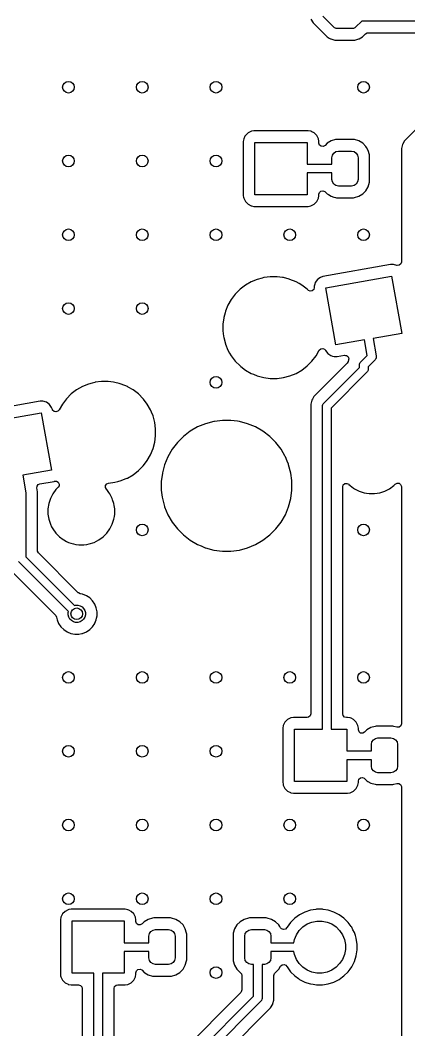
# Model space of a CAD drawing. Extents: x 2.6 to 14.2, y -9.4 to -3.8.
# Drawn here: x 11.118 to 11.645, y -7.408 to -6.04 of the extents above; entities that cross this region are included whole.
import ezdxf

# ---------------------------------------------------------------- set-up
doc = ezdxf.new("R2010")
doc.units = 0
doc.header["$MEASUREMENT"] = 0
doc.layers.add('BLACK', color=7, linetype='CONTINUOUS')

msp = doc.modelspace()

# ---------------------------------------------------------------- linework, layer by layer
at = {"layer": 'BLACK', "linetype": 'CONTINUOUS'}
for p, q in [((11.5429, -6.0491), (11.5279, -6.0341)), ((11.5118, -6.0383), (11.5147, -6.0432)), ((11.5147, -6.0432), (11.5338, -6.0623)), ((11.5807, -6.0409), (11.5725, -6.0491)), ((11.7784, -6.0409), (11.5807, -6.0409)), ((11.5438, -6.0498), (11.5429, -6.0491)), ((11.545, -6.0504), (11.5438, -6.0498)), ((11.5459, -6.0507), (11.545, -6.0504)), ((11.5471, -6.0508), (11.5459, -6.0507)), ((11.5683, -6.0508), (11.5471, -6.0508)), ((11.5695, -6.0507), (11.5683, -6.0508)), ((11.5703, -6.0504), (11.5695, -6.0507)), ((11.5716, -6.0498), (11.5703, -6.0504)), ((11.5725, -6.0491), (11.5716, -6.0498)), ((11.5816, -6.0623), (11.5858, -6.0581)), ((11.5858, -6.0581), (11.5882, -6.0568)), ((11.5882, -6.0568), (11.5892, -6.0567)), ((11.5892, -6.0567), (11.7698, -6.0567)), ((11.5338, -6.0623), (11.5338, -6.0623)), ((11.5338, -6.0623), (11.5338, -6.0623)), ((11.5338, -6.0623), (11.5367, -6.064)), ((11.5367, -6.064), (11.5383, -6.0649)), ((11.5383, -6.0649), (11.5387, -6.0651)), ((11.5387, -6.0651), (11.5442, -6.0666)), ((11.5442, -6.0666), (11.5442, -6.0666)), ((11.5442, -6.0666), (11.5712, -6.0666)), ((11.5712, -6.0666), (11.5767, -6.0651)), ((11.5712, -6.0666), (11.5712, -6.0666)), ((11.5712, -6.0666), (11.5712, -6.0666)), ((11.5767, -6.0651), (11.5771, -6.0649)), ((11.5771, -6.0649), (11.5816, -6.0623)), ((11.6689, -6.1732), (11.6389, -6.2032)), ((11.4225, -6.197), (11.4208, -6.2004)), ((11.4231, -6.196), (11.4225, -6.197)), ((11.4266, -6.1924), (11.4231, -6.196)), ((11.4231, -6.196), (11.4231, -6.196)), ((11.4231, -6.196), (11.4231, -6.196)), ((11.4311, -6.1902), (11.4266, -6.1924)), ((11.4266, -6.1924), (11.4266, -6.1924)), ((11.4266, -6.1924), (11.4266, -6.1924)), ((11.4316, -6.1901), (11.4311, -6.1902)), ((11.4347, -6.1896), (11.4316, -6.1901)), ((11.5081, -6.1896), (11.4347, -6.1896)), ((11.5118, -6.1902), (11.5081, -6.1896)), ((11.513, -6.1908), (11.5118, -6.1902)), ((11.5162, -6.1924), (11.513, -6.1908)), ((11.5198, -6.196), (11.5162, -6.1924)), ((11.5162, -6.1924), (11.5162, -6.1924)), ((11.5162, -6.1924), (11.5162, -6.1924)), ((11.522, -6.2004), (11.5198, -6.196)), ((11.5198, -6.196), (11.5198, -6.196)), ((11.5198, -6.196), (11.5198, -6.196)), ((11.4208, -6.2004), (11.4202, -6.2041)), ((11.4202, -6.2041), (11.4202, -6.2775)), ((11.436, -6.2762), (11.436, -6.2053)), ((11.436, -6.2053), (11.5069, -6.2053)), ((11.5069, -6.2053), (11.5069, -6.2349)), ((11.5225, -6.2035), (11.522, -6.2004)), ((11.5226, -6.2041), (11.5225, -6.2035)), ((11.5226, -6.206), (11.5226, -6.2041)), ((11.5226, -6.2063), (11.5226, -6.206)), ((11.5236, -6.2089), (11.5226, -6.2063)), ((11.5258, -6.2105), (11.5236, -6.2089)), ((11.5285, -6.2107), (11.5258, -6.2105)), ((11.531, -6.2094), (11.5285, -6.2107)), ((11.534, -6.2064), (11.531, -6.2094)), ((11.5393, -6.2032), (11.534, -6.2064)), ((11.534, -6.2064), (11.534, -6.2064)), ((11.5453, -6.2015), (11.5393, -6.2032)), ((11.5393, -6.2032), (11.5393, -6.2032)), ((11.5467, -6.2014), (11.5453, -6.2015)), ((11.5694, -6.2014), (11.5467, -6.2014)), ((11.5467, -6.2014), (11.5467, -6.2014)), ((11.5708, -6.2015), (11.5694, -6.2014)), ((11.5768, -6.2032), (11.5708, -6.2015)), ((11.5708, -6.2015), (11.5708, -6.2015)), ((11.5821, -6.2064), (11.5768, -6.2032)), ((11.5768, -6.2032), (11.5768, -6.2032)), ((11.5865, -6.2108), (11.5821, -6.2064)), ((11.5821, -6.2064), (11.5821, -6.2064)), ((11.5873, -6.2122), (11.5865, -6.2108)), ((11.5865, -6.2108), (11.5865, -6.2108)), ((11.5897, -6.2162), (11.5873, -6.2122)), ((11.636, -6.2081), (11.6345, -6.2137)), ((11.6365, -6.2073), (11.636, -6.2081)), ((11.6389, -6.2032), (11.6365, -6.2073)), ((11.6389, -6.2032), (11.6389, -6.2032)), ((11.5403, -6.226), (11.541, -6.2226)), ((11.5403, -6.2349), (11.5403, -6.226)), ((11.541, -6.2226), (11.5429, -6.2198)), ((11.5429, -6.2198), (11.5458, -6.2178)), ((11.5458, -6.2178), (11.5492, -6.2172)), ((11.5492, -6.2172), (11.5669, -6.2172)), ((11.5669, -6.2172), (11.5703, -6.2178)), ((11.5703, -6.2178), (11.5732, -6.2198)), ((11.5732, -6.2198), (11.5751, -6.2226)), ((11.5751, -6.2226), (11.5758, -6.226)), ((11.5758, -6.226), (11.5758, -6.2555)), ((11.5914, -6.2221), (11.5897, -6.2162)), ((11.5915, -6.2235), (11.5914, -6.2221)), ((11.5915, -6.258), (11.5915, -6.2235)), ((11.6345, -6.2137), (11.6345, -6.2137)), ((11.6345, -6.2137), (11.6345, -6.3675)), ((11.5069, -6.2349), (11.5403, -6.2349)), ((11.5108, -6.2467), (11.5069, -6.2467)), ((11.5069, -6.2467), (11.5069, -6.2762)), ((11.5403, -6.2467), (11.5108, -6.2467)), ((11.5403, -6.2555), (11.5403, -6.2467)), ((11.541, -6.2589), (11.5403, -6.2555)), ((11.5429, -6.2618), (11.541, -6.2589)), ((11.5458, -6.2637), (11.5429, -6.2618)), ((11.5492, -6.2644), (11.5458, -6.2637)), ((11.5669, -6.2644), (11.5492, -6.2644)), ((11.5703, -6.2637), (11.5669, -6.2644)), ((11.5732, -6.2618), (11.5703, -6.2637)), ((11.5751, -6.2589), (11.5732, -6.2618)), ((11.5758, -6.2555), (11.5751, -6.2589)), ((11.5865, -6.2708), (11.5897, -6.2654)), ((11.5897, -6.2654), (11.5914, -6.2594)), ((11.5914, -6.2594), (11.5915, -6.258)), ((11.4202, -6.2775), (11.4206, -6.2797)), ((11.4206, -6.2797), (11.4208, -6.2811)), ((11.5069, -6.2762), (11.436, -6.2762)), ((11.522, -6.2811), (11.5226, -6.2775)), ((11.5226, -6.2756), (11.5234, -6.273)), ((11.5226, -6.2775), (11.5226, -6.2756)), ((11.5234, -6.273), (11.5255, -6.2712)), ((11.5255, -6.2712), (11.5282, -6.2708)), ((11.5282, -6.2708), (11.5307, -6.2719)), ((11.5307, -6.2719), (11.531, -6.2721)), ((11.531, -6.2721), (11.534, -6.2752)), ((11.534, -6.2752), (11.534, -6.2752)), ((11.534, -6.2752), (11.5356, -6.2761)), ((11.5356, -6.2761), (11.5393, -6.2783)), ((11.5393, -6.2783), (11.5431, -6.2794)), ((11.5431, -6.2794), (11.5452, -6.28)), ((11.5452, -6.28), (11.5453, -6.2801)), ((11.5453, -6.2801), (11.5467, -6.2802)), ((11.5467, -6.2802), (11.5694, -6.2802)), ((11.5694, -6.2802), (11.5708, -6.2801)), ((11.5708, -6.2801), (11.5768, -6.2783)), ((11.5768, -6.2783), (11.5821, -6.2752)), ((11.5821, -6.2752), (11.5865, -6.2708)), ((11.4208, -6.2811), (11.4231, -6.2856)), ((11.4231, -6.2856), (11.4231, -6.2856)), ((11.4231, -6.2856), (11.4231, -6.2856)), ((11.4231, -6.2856), (11.4266, -6.2891)), ((11.4266, -6.2891), (11.4266, -6.2891)), ((11.4266, -6.2891), (11.4266, -6.2891)), ((11.4266, -6.2891), (11.4309, -6.2913)), ((11.4309, -6.2913), (11.4311, -6.2914)), ((11.4311, -6.2914), (11.4347, -6.292)), ((11.4347, -6.292), (11.4347, -6.292)), ((11.4347, -6.292), (11.5081, -6.292)), ((11.5081, -6.292), (11.5118, -6.2914)), ((11.5118, -6.2914), (11.5162, -6.2891)), ((11.5162, -6.2891), (11.5198, -6.2856)), ((11.5198, -6.2856), (11.522, -6.2811)), ((11.522, -6.2811), (11.522, -6.2811)), ((11.522, -6.2811), (11.522, -6.2811)), ((11.6198, -6.3708), (11.5282, -6.387)), ((11.6236, -6.3708), (11.6198, -6.3708)), ((11.6198, -6.3708), (11.6198, -6.3708)), ((11.6282, -6.3722), (11.6236, -6.3708)), ((11.6289, -6.3723), (11.6282, -6.3722)), ((11.6317, -6.3719), (11.6289, -6.3723)), ((11.6337, -6.3701), (11.6317, -6.3719)), ((11.6345, -6.3675), (11.6337, -6.3701)), ((11.4456, -6.3892), (11.4391, -6.391)), ((11.4479, -6.3886), (11.4456, -6.3892)), ((11.4483, -6.3886), (11.4479, -6.3886)), ((11.4568, -6.3874), (11.4483, -6.3886)), ((11.4659, -6.3874), (11.4568, -6.3874)), ((11.4568, -6.3874), (11.4568, -6.3874)), ((11.4733, -6.3884), (11.4659, -6.3874)), ((11.4659, -6.3874), (11.4659, -6.3874)), ((11.4748, -6.3886), (11.4733, -6.3884)), ((11.4822, -6.3906), (11.4748, -6.3886)), ((11.5247, -6.3882), (11.5212, -6.3908)), ((11.5282, -6.387), (11.5247, -6.3882)), ((11.5282, -6.387), (11.5282, -6.387)), ((11.5322, -6.4023), (11.6213, -6.3866)), ((11.6213, -6.3866), (11.635, -6.4641)), ((11.423, -6.3989), (11.4158, -6.4044)), ((11.4308, -6.3944), (11.423, -6.3989)), ((11.4391, -6.391), (11.4308, -6.3944)), ((11.4308, -6.3944), (11.4308, -6.3944)), ((11.4835, -6.391), (11.4822, -6.3906)), ((11.4919, -6.3944), (11.4835, -6.391)), ((11.4959, -6.3967), (11.4919, -6.3944)), ((11.4919, -6.3944), (11.4919, -6.3944)), ((11.4997, -6.3989), (11.4959, -6.3967)), ((11.5069, -6.4044), (11.4997, -6.3989)), ((11.4997, -6.3989), (11.4997, -6.3989)), ((11.5164, -6.4021), (11.5157, -6.4047)), ((11.5171, -6.3976), (11.5164, -6.4001)), ((11.5164, -6.4001), (11.5164, -6.4001)), ((11.5164, -6.4001), (11.5164, -6.4021)), ((11.5178, -6.3953), (11.5171, -6.3976)), ((11.5207, -6.3912), (11.5178, -6.3953)), ((11.5212, -6.3908), (11.5207, -6.3912)), ((11.5458, -6.4798), (11.5322, -6.4023)), ((11.4094, -6.4108), (11.4039, -6.418)), ((11.4158, -6.4044), (11.4094, -6.4108)), ((11.5081, -6.4056), (11.5069, -6.4044)), ((11.5069, -6.4044), (11.5069, -6.4044)), ((11.5084, -6.4059), (11.5081, -6.4056)), ((11.5109, -6.407), (11.5084, -6.4059)), ((11.5136, -6.4066), (11.5109, -6.407)), ((11.5157, -6.4047), (11.5136, -6.4066)), ((11.3994, -6.4258), (11.3959, -6.4342)), ((11.4039, -6.418), (11.3994, -6.4258)), ((11.3994, -6.4258), (11.3994, -6.4258)), ((11.3936, -6.4429), (11.3924, -6.4518)), ((11.3937, -6.4426), (11.3936, -6.4429)), ((11.3936, -6.4429), (11.3936, -6.4429)), ((11.3954, -6.4362), (11.3937, -6.4426)), ((11.3959, -6.4342), (11.3954, -6.4362)), ((11.3924, -6.4518), (11.3924, -6.4609)), ((11.3924, -6.4609), (11.3934, -6.4679)), ((11.3934, -6.4679), (11.3936, -6.4698)), ((11.3936, -6.4698), (11.3959, -6.4783)), ((11.635, -6.4641), (11.5962, -6.4709)), ((11.5962, -6.4709), (11.6004, -6.4948)), ((11.3959, -6.4783), (11.3959, -6.4786)), ((11.3959, -6.4786), (11.3994, -6.4869)), ((11.5232, -6.4871), (11.5252, -6.4852)), ((11.5252, -6.4852), (11.5279, -6.4847)), ((11.5279, -6.4847), (11.5304, -6.4857)), ((11.5304, -6.4857), (11.5315, -6.487)), ((11.5846, -6.473), (11.5458, -6.4798)), ((11.5883, -6.4939), (11.5846, -6.473)), ((11.3994, -6.4869), (11.3994, -6.4869)), ((11.3994, -6.4869), (11.4017, -6.491)), ((11.4017, -6.491), (11.4038, -6.4946)), ((11.4038, -6.4946), (11.4039, -6.4947)), ((11.4039, -6.4947), (11.4094, -6.5019)), ((11.5133, -6.5019), (11.5188, -6.4947)), ((11.5188, -6.4947), (11.5232, -6.4871)), ((11.5315, -6.487), (11.5315, -6.487)), ((11.5315, -6.487), (11.5315, -6.4871)), ((11.5315, -6.4871), (11.5317, -6.4873)), ((11.5317, -6.4873), (11.5317, -6.4873)), ((11.5317, -6.4873), (11.5347, -6.4913)), ((11.5347, -6.4913), (11.5347, -6.4913)), ((11.5347, -6.4913), (11.5388, -6.4942)), ((11.5388, -6.4942), (11.5388, -6.4942)), ((11.5388, -6.4942), (11.5413, -6.4949)), ((11.5413, -6.4949), (11.5436, -6.4956)), ((11.5436, -6.4956), (11.5474, -6.4956)), ((11.5474, -6.4956), (11.5575, -6.4938)), ((11.5575, -6.4938), (11.5575, -6.4938)), ((11.5575, -6.4938), (11.5575, -6.4938)), ((11.5575, -6.4938), (11.5589, -6.4939)), ((11.5589, -6.4939), (11.5602, -6.4941)), ((11.5602, -6.4941), (11.5602, -6.4941)), ((11.5602, -6.4941), (11.5602, -6.4941)), ((11.5602, -6.4941), (11.5613, -6.495)), ((11.5613, -6.495), (11.5623, -6.4958)), ((11.5623, -6.4958), (11.5624, -6.4958)), ((11.5624, -6.4958), (11.5624, -6.4959)), ((11.5624, -6.4959), (11.5628, -6.4971)), ((11.563, -6.4999), (11.5624, -6.5024)), ((11.5628, -6.4971), (11.5632, -6.4984)), ((11.5632, -6.4985), (11.563, -6.4999)), ((11.5632, -6.4984), (11.5632, -6.4985)), ((11.5632, -6.4985), (11.5632, -6.4985)), ((11.5794, -6.5027), (11.5883, -6.4939)), ((11.5995, -6.4992), (11.5988, -6.5)), ((11.5997, -6.4987), (11.5995, -6.4992)), ((11.6, -6.4982), (11.5997, -6.4987)), ((11.6002, -6.4976), (11.6, -6.4982)), ((11.6004, -6.497), (11.6002, -6.4976)), ((11.6004, -6.4948), (11.6005, -6.496)), ((11.6005, -6.496), (11.6004, -6.4965)), ((11.6004, -6.4965), (11.6004, -6.497)), ((11.4094, -6.5019), (11.4094, -6.5019)), ((11.4094, -6.5019), (11.4158, -6.5083)), ((11.4158, -6.5083), (11.4158, -6.5083)), ((11.4158, -6.5083), (11.4158, -6.5083)), ((11.4158, -6.5083), (11.417, -6.5092)), ((11.417, -6.5092), (11.423, -6.5138)), ((11.4997, -6.5138), (11.5069, -6.5083)), ((11.5069, -6.5083), (11.5133, -6.5019)), ((11.5069, -6.5083), (11.5069, -6.5083)), ((11.5069, -6.5083), (11.5069, -6.5083)), ((11.5133, -6.5019), (11.5133, -6.5019)), ((11.5133, -6.5019), (11.5133, -6.5019)), ((11.5611, -6.5045), (11.516, -6.5496)), ((11.5292, -6.5588), (11.5777, -6.5103)), ((11.5624, -6.5024), (11.5611, -6.5045)), ((11.5777, -6.5069), (11.5778, -6.5058)), ((11.5777, -6.5103), (11.5777, -6.5069)), ((11.5778, -6.5058), (11.5783, -6.5046)), ((11.5783, -6.5046), (11.5787, -6.5036)), ((11.5787, -6.5036), (11.5794, -6.5027)), ((11.5895, -6.5127), (11.5894, -6.5139)), ((11.5988, -6.5), (11.5895, -6.5094)), ((11.5895, -6.5094), (11.5895, -6.5127)), ((11.423, -6.5138), (11.423, -6.5138)), ((11.423, -6.5138), (11.423, -6.5138)), ((11.423, -6.5138), (11.4308, -6.5183)), ((11.4308, -6.5183), (11.4308, -6.5183)), ((11.4308, -6.5183), (11.4308, -6.5183)), ((11.4308, -6.5183), (11.4339, -6.5196)), ((11.4339, -6.5196), (11.4391, -6.5218)), ((11.4391, -6.5218), (11.4479, -6.5241)), ((11.4479, -6.5241), (11.4568, -6.5253)), ((11.4568, -6.5253), (11.4568, -6.5253)), ((11.4568, -6.5253), (11.4659, -6.5253)), ((11.4659, -6.5253), (11.4748, -6.5241)), ((11.4659, -6.5253), (11.4659, -6.5253)), ((11.4748, -6.5241), (11.4835, -6.5218)), ((11.4835, -6.5218), (11.4919, -6.5183)), ((11.4919, -6.5183), (11.4997, -6.5138)), ((11.5878, -6.5169), (11.5393, -6.5654)), ((11.5885, -6.516), (11.5878, -6.5169)), ((11.5893, -6.5141), (11.5885, -6.516)), ((11.5894, -6.5139), (11.5893, -6.5141)), ((11.1941, -6.5408), (11.187, -6.5463)), ((11.202, -6.5363), (11.1941, -6.5408)), ((11.2103, -6.5328), (11.202, -6.5363)), ((11.202, -6.5363), (11.202, -6.5363)), ((11.2154, -6.5315), (11.2103, -6.5328)), ((11.219, -6.5305), (11.2154, -6.5315)), ((11.2195, -6.5304), (11.219, -6.5305)), ((11.228, -6.5293), (11.2195, -6.5304)), ((11.237, -6.5293), (11.228, -6.5293)), ((11.228, -6.5293), (11.228, -6.5293)), ((11.2444, -6.5303), (11.237, -6.5293)), ((11.237, -6.5293), (11.237, -6.5293)), ((11.246, -6.5305), (11.2444, -6.5303)), ((11.2521, -6.5321), (11.246, -6.5305)), ((11.2547, -6.5328), (11.2521, -6.5321)), ((11.2631, -6.5363), (11.2547, -6.5328)), ((11.2641, -6.5369), (11.2631, -6.5363)), ((11.2631, -6.5363), (11.2631, -6.5363)), ((11.2707, -6.5407), (11.2641, -6.5369)), ((11.2709, -6.5408), (11.2707, -6.5407)), ((11.278, -6.5463), (11.2709, -6.5408)), ((11.1806, -6.5527), (11.1751, -6.5599)), ((11.187, -6.5463), (11.1806, -6.5527)), ((11.2844, -6.5527), (11.278, -6.5463)), ((11.278, -6.5463), (11.278, -6.5463)), ((11.285, -6.5534), (11.2844, -6.5527)), ((11.2844, -6.5527), (11.2844, -6.5527)), ((11.2844, -6.5527), (11.2844, -6.5527)), ((11.2899, -6.5599), (11.285, -6.5534)), ((11.5132, -6.5546), (11.5117, -6.5601)), ((11.5138, -6.5534), (11.5132, -6.5546)), ((11.514, -6.5531), (11.5138, -6.5534)), ((11.516, -6.5496), (11.514, -6.5531)), ((11.516, -6.5496), (11.516, -6.5496)), ((11.1448, -6.5561), (11.0536, -6.5722)), ((11.1485, -6.5561), (11.1448, -6.5561)), ((11.1448, -6.5561), (11.1448, -6.5561)), ((11.1533, -6.5575), (11.1485, -6.5561)), ((11.1574, -6.5604), (11.1533, -6.5575)), ((11.1533, -6.5575), (11.1533, -6.5575)), ((11.1604, -6.5644), (11.1574, -6.5604)), ((11.1574, -6.5604), (11.1574, -6.5604)), ((11.1614, -6.5674), (11.1604, -6.5644)), ((11.1604, -6.5644), (11.1604, -6.5644)), ((11.1604, -6.5644), (11.1604, -6.5644)), ((11.1617, -6.568), (11.1614, -6.5674)), ((11.1636, -6.57), (11.1617, -6.568)), ((11.1705, -6.5678), (11.1688, -6.5698)), ((11.1706, -6.5677), (11.1705, -6.5678)), ((11.1705, -6.5678), (11.1705, -6.5678)), ((11.1751, -6.5599), (11.1706, -6.5677)), ((11.2944, -6.5677), (11.2899, -6.5599)), ((11.2899, -6.5599), (11.2899, -6.5599)), ((11.2899, -6.5599), (11.2899, -6.5599)), ((11.2958, -6.5709), (11.2944, -6.5677)), ((11.2944, -6.5677), (11.2944, -6.5677)), ((11.2944, -6.5677), (11.2944, -6.5677)), ((11.5117, -6.5601), (11.5117, -6.5601)), ((11.5117, -6.5601), (11.5117, -6.98)), ((11.5275, -6.5629), (11.5276, -6.5618)), ((11.5275, -7.0006), (11.5275, -6.5629)), ((11.5276, -6.5618), (11.5281, -6.5605)), ((11.5281, -6.5605), (11.5285, -6.5597)), ((11.5285, -6.5597), (11.5292, -6.5588)), ((11.5393, -6.5654), (11.5393, -7.0006)), ((11.0571, -6.5876), (11.1463, -6.5719)), ((11.1463, -6.5719), (11.16, -6.6494)), ((11.1662, -6.5707), (11.1636, -6.57)), ((11.1688, -6.5698), (11.1662, -6.5707)), ((11.2979, -6.576), (11.2958, -6.5709)), ((11.3002, -6.5848), (11.2979, -6.576)), ((11.3918, -6.5821), (11.3813, -6.5834)), ((11.4034, -6.5821), (11.3918, -6.5821)), ((11.3918, -6.5821), (11.3918, -6.5821)), ((11.4125, -6.5833), (11.4034, -6.5821)), ((11.4034, -6.5821), (11.4034, -6.5821)), ((11.3014, -6.5937), (11.3002, -6.5848)), ((11.3014, -6.6028), (11.3014, -6.5937)), ((11.3583, -6.591), (11.3483, -6.5968)), ((11.369, -6.5866), (11.3583, -6.591)), ((11.3583, -6.591), (11.3583, -6.591)), ((11.3803, -6.5836), (11.369, -6.5866)), ((11.369, -6.5866), (11.369, -6.5866)), ((11.3813, -6.5834), (11.3803, -6.5836)), ((11.4149, -6.5836), (11.4125, -6.5833)), ((11.4261, -6.5866), (11.4149, -6.5836)), ((11.4369, -6.591), (11.4261, -6.5866)), ((11.4261, -6.5866), (11.4261, -6.5866)), ((11.4261, -6.5866), (11.4261, -6.5866)), ((11.4469, -6.5968), (11.4369, -6.591)), ((11.4369, -6.591), (11.4369, -6.591)), ((11.3002, -6.6117), (11.3014, -6.6028)), ((11.339, -6.6039), (11.3308, -6.6121)), ((11.3483, -6.5968), (11.339, -6.6039)), ((11.339, -6.6039), (11.339, -6.6039)), ((11.4561, -6.6039), (11.4469, -6.5968)), ((11.4643, -6.6121), (11.4561, -6.6039)), ((11.4561, -6.6039), (11.4561, -6.6039)), ((11.2944, -6.6288), (11.2979, -6.6204)), ((11.2979, -6.6204), (11.3002, -6.6117)), ((11.3238, -6.6213), (11.318, -6.6314)), ((11.3308, -6.6121), (11.3238, -6.6213)), ((11.3308, -6.6121), (11.3308, -6.6121)), ((11.4714, -6.6213), (11.4643, -6.6121)), ((11.4643, -6.6121), (11.4643, -6.6121)), ((11.477, -6.6311), (11.4714, -6.6213)), ((11.2888, -6.638), (11.2899, -6.6366)), ((11.2899, -6.6366), (11.2944, -6.6288)), ((11.318, -6.6314), (11.3135, -6.6421)), ((11.318, -6.6314), (11.318, -6.6314)), ((11.4772, -6.6314), (11.477, -6.6311)), ((11.4797, -6.6373), (11.4772, -6.6314)), ((11.16, -6.6494), (11.1212, -6.6562)), ((11.2709, -6.6557), (11.278, -6.6502)), ((11.278, -6.6502), (11.2844, -6.6438)), ((11.278, -6.6502), (11.278, -6.6502)), ((11.278, -6.6502), (11.278, -6.6502)), ((11.2844, -6.6438), (11.2888, -6.638)), ((11.2844, -6.6438), (11.2844, -6.6438)), ((11.3135, -6.6421), (11.3106, -6.6532)), ((11.3135, -6.6421), (11.3135, -6.6421)), ((11.4814, -6.6416), (11.4797, -6.6373)), ((11.4817, -6.6421), (11.4814, -6.6416)), ((11.4847, -6.6534), (11.4817, -6.6421)), ((11.1212, -6.6562), (11.1254, -6.6802)), ((11.2501, -6.6649), (11.2547, -6.6636)), ((11.2547, -6.6636), (11.2599, -6.6615)), ((11.2599, -6.6615), (11.263, -6.6602)), ((11.263, -6.6602), (11.2631, -6.6602)), ((11.2631, -6.6602), (11.2709, -6.6557)), ((11.2631, -6.6602), (11.2631, -6.6602)), ((11.2631, -6.6602), (11.2631, -6.6602)), ((11.3105, -6.6534), (11.309, -6.6649)), ((11.3106, -6.6532), (11.3105, -6.6534)), ((11.3105, -6.6534), (11.3105, -6.6534)), ((11.486, -6.6635), (11.4847, -6.6534)), ((11.4862, -6.6647), (11.486, -6.6635)), ((11.1403, -6.6738), (11.1406, -6.6711)), ((11.1407, -6.6759), (11.1403, -6.6738)), ((11.1406, -6.6711), (11.1423, -6.669)), ((11.1407, -6.6763), (11.1407, -6.6759)), ((11.1408, -6.6767), (11.1407, -6.6763)), ((11.1413, -6.6783), (11.1408, -6.6767)), ((11.1423, -6.669), (11.1443, -6.6682)), ((11.1443, -6.6682), (11.1639, -6.6647)), ((11.1661, -6.6759), (11.1619, -6.6817)), ((11.1639, -6.6647), (11.1643, -6.6646)), ((11.1643, -6.6646), (11.167, -6.6645)), ((11.1693, -6.6727), (11.1661, -6.6759)), ((11.167, -6.6645), (11.1694, -6.6659)), ((11.1704, -6.671), (11.1693, -6.6727)), ((11.1694, -6.6659), (11.1706, -6.6683)), ((11.1706, -6.6683), (11.1704, -6.671)), ((11.2334, -6.673), (11.2335, -6.6702)), ((11.2347, -6.6754), (11.2334, -6.673)), ((11.2335, -6.6702), (11.2352, -6.668)), ((11.2352, -6.6759), (11.2347, -6.6754)), ((11.2352, -6.668), (11.2375, -6.6671)), ((11.2379, -6.6797), (11.2352, -6.6759)), ((11.2352, -6.6759), (11.2352, -6.6759)), ((11.2375, -6.6671), (11.246, -6.666)), ((11.246, -6.666), (11.2501, -6.6649)), ((11.309, -6.6649), (11.309, -6.6765)), ((11.309, -6.6765), (11.3103, -6.6861)), ((11.4847, -6.688), (11.4862, -6.6765)), ((11.4862, -6.6649), (11.4862, -6.6647)), ((11.4862, -6.6765), (11.4862, -6.6649)), ((11.555, -6.6723), (11.5558, -6.6696)), ((11.555, -6.98), (11.555, -6.6723)), ((11.5558, -6.6696), (11.5579, -6.6678)), ((11.5579, -6.6678), (11.5606, -6.6674)), ((11.5606, -6.6674), (11.5631, -6.6686)), ((11.5631, -6.6686), (11.5634, -6.6688)), ((11.5634, -6.6688), (11.565, -6.6705)), ((11.565, -6.6705), (11.565, -6.6705)), ((11.565, -6.6705), (11.5697, -6.6738)), ((11.5697, -6.6738), (11.5708, -6.6747)), ((11.5708, -6.6747), (11.5745, -6.6765)), ((11.5745, -6.6765), (11.5772, -6.6779)), ((11.6119, -6.6779), (11.6183, -6.6747)), ((11.6183, -6.6747), (11.6241, -6.6705)), ((11.6241, -6.6705), (11.6262, -6.6684)), ((11.6262, -6.6684), (11.6286, -6.667)), ((11.6286, -6.667), (11.6313, -6.6672)), ((11.6313, -6.6672), (11.6335, -6.6689)), ((11.6335, -6.6689), (11.6345, -6.6715)), ((11.6345, -6.6715), (11.6345, -6.6718)), ((11.6345, -6.6718), (11.6345, -6.9932)), ((11.1254, -6.6802), (11.1254, -6.6807)), ((11.1254, -6.6807), (11.1255, -6.6812)), ((11.1255, -6.6812), (11.1255, -6.7669)), ((11.1413, -6.6793), (11.1413, -6.6783)), ((11.1414, -6.6802), (11.1413, -6.6793)), ((11.1413, -6.6821), (11.1414, -6.6802)), ((11.1413, -6.7584), (11.1413, -6.6821)), ((11.1587, -6.688), (11.1564, -6.6948)), ((11.1619, -6.6817), (11.1587, -6.688)), ((11.1587, -6.688), (11.1587, -6.688)), ((11.2394, -6.6817), (11.2379, -6.6797)), ((11.2411, -6.6851), (11.2394, -6.6817)), ((11.2426, -6.688), (11.2411, -6.6851)), ((11.2431, -6.6896), (11.2426, -6.688)), ((11.2426, -6.688), (11.2426, -6.688)), ((11.2448, -6.6948), (11.2431, -6.6896)), ((11.3103, -6.6861), (11.3105, -6.688)), ((11.3105, -6.688), (11.3134, -6.6987)), ((11.4817, -6.6992), (11.4847, -6.688)), ((11.5772, -6.6779), (11.5772, -6.6779)), ((11.5772, -6.6779), (11.5785, -6.6784)), ((11.5785, -6.6784), (11.5839, -6.6801)), ((11.5839, -6.6801), (11.5872, -6.6806)), ((11.5872, -6.6806), (11.591, -6.6812)), ((11.591, -6.6812), (11.591, -6.6812)), ((11.591, -6.6812), (11.5981, -6.6812)), ((11.5981, -6.6812), (11.6015, -6.6807)), ((11.6015, -6.6807), (11.6052, -6.6801)), ((11.6052, -6.6801), (11.6119, -6.6779)), ((11.1564, -6.6948), (11.1553, -6.7018)), ((11.1553, -6.7018), (11.1553, -6.709)), ((11.2452, -6.6973), (11.2448, -6.6948)), ((11.2459, -6.7018), (11.2452, -6.6973)), ((11.2459, -6.709), (11.2459, -6.7018)), ((11.3134, -6.6987), (11.3135, -6.6992)), ((11.3135, -6.6992), (11.3135, -6.6992)), ((11.3135, -6.6992), (11.318, -6.7099)), ((11.4772, -6.7099), (11.4817, -6.6992)), ((11.1553, -6.709), (11.1564, -6.716)), ((11.1564, -6.716), (11.1587, -6.7228)), ((11.2426, -6.7228), (11.2448, -6.716)), ((11.2448, -6.716), (11.2454, -6.7123)), ((11.2454, -6.7123), (11.2459, -6.709)), ((11.318, -6.7099), (11.318, -6.7099)), ((11.318, -6.7099), (11.3238, -6.72)), ((11.4714, -6.72), (11.4772, -6.7099)), ((11.1587, -6.7228), (11.1587, -6.7228)), ((11.1587, -6.7228), (11.1604, -6.7263)), ((11.1604, -6.7263), (11.1618, -6.729)), ((11.1618, -6.729), (11.1619, -6.7291)), ((11.1619, -6.7291), (11.1661, -6.7349)), ((11.2352, -6.7349), (11.2394, -6.7291)), ((11.2394, -6.7291), (11.2426, -6.7228)), ((11.3238, -6.72), (11.3308, -6.7292)), ((11.3308, -6.7292), (11.3308, -6.7292)), ((11.3308, -6.7292), (11.339, -6.7374)), ((11.4561, -6.7374), (11.4643, -6.7292)), ((11.4643, -6.7292), (11.4714, -6.72)), ((11.1661, -6.7349), (11.1661, -6.7349)), ((11.1661, -6.7349), (11.1711, -6.74)), ((11.1711, -6.74), (11.1711, -6.74)), ((11.1711, -6.74), (11.1758, -6.7434)), ((11.1758, -6.7434), (11.1769, -6.7441)), ((11.1769, -6.7441), (11.1807, -6.7461)), ((11.1807, -6.7461), (11.1832, -6.7474)), ((11.218, -6.7474), (11.2244, -6.7441)), ((11.2244, -6.7441), (11.2301, -6.74)), ((11.2301, -6.74), (11.2352, -6.7349)), ((11.339, -6.7374), (11.339, -6.7374)), ((11.339, -6.7374), (11.3483, -6.7445)), ((11.3483, -6.7445), (11.3583, -6.7503)), ((11.4369, -6.7503), (11.4469, -6.7445)), ((11.4469, -6.7445), (11.4561, -6.7374)), ((11.1414, -6.7594), (11.1413, -6.7584)), ((11.1427, -6.7618), (11.1414, -6.7594)), ((11.1832, -6.7474), (11.1832, -6.7474)), ((11.1832, -6.7474), (11.1866, -6.7485)), ((11.1866, -6.7485), (11.19, -6.7496)), ((11.19, -6.7496), (11.1933, -6.7501)), ((11.1933, -6.7501), (11.1971, -6.7507)), ((11.1971, -6.7507), (11.1971, -6.7507)), ((11.1971, -6.7507), (11.2042, -6.7507)), ((11.2042, -6.7507), (11.208, -6.7501)), ((11.208, -6.7501), (11.2112, -6.7496)), ((11.2112, -6.7496), (11.218, -6.7474)), ((11.3583, -6.7503), (11.3583, -6.7503)), ((11.3583, -6.7503), (11.3583, -6.7503)), ((11.3583, -6.7503), (11.3632, -6.7523)), ((11.3632, -6.7523), (11.3687, -6.7546)), ((11.3687, -6.7546), (11.369, -6.7548)), ((11.369, -6.7548), (11.3803, -6.7578)), ((11.3803, -6.7578), (11.3918, -6.7593)), ((11.3918, -6.7593), (11.3918, -6.7593)), ((11.3918, -6.7593), (11.4034, -6.7593)), ((11.4034, -6.7593), (11.4149, -6.7578)), ((11.4034, -6.7593), (11.4034, -6.7593)), ((11.4149, -6.7578), (11.4261, -6.7548)), ((11.4261, -6.7548), (11.4369, -6.7503)), ((11.1831, -6.8412), (11.1154, -6.7735)), ((11.1255, -6.7669), (11.1914, -6.8328)), ((11.1965, -6.8156), (11.1427, -6.7618)), ((11.1023, -6.7827), (11.1659, -6.8463)), ((11.1966, -6.8157), (11.1965, -6.8156)), ((11.199, -6.817), (11.1966, -6.8157)), ((11.2024, -6.8176), (11.199, -6.817)), ((11.2075, -6.8197), (11.2024, -6.8176)), ((11.2024, -6.8176), (11.2024, -6.8176)), ((11.212, -6.8227), (11.2075, -6.8197)), ((11.2075, -6.8197), (11.2075, -6.8197)), ((11.2158, -6.8266), (11.212, -6.8227)), ((11.212, -6.8227), (11.212, -6.8227)), ((11.2188, -6.8311), (11.2158, -6.8266)), ((11.2158, -6.8266), (11.2158, -6.8266)), ((11.1827, -6.8426), (11.1831, -6.8412)), ((11.1914, -6.8328), (11.1928, -6.8325)), ((11.1928, -6.8325), (11.1959, -6.8325)), ((11.1959, -6.8325), (11.1989, -6.8332)), ((11.1989, -6.8332), (11.2016, -6.8348)), ((11.2016, -6.8348), (11.2038, -6.837)), ((11.2038, -6.837), (11.2053, -6.8396)), ((11.2053, -6.8396), (11.2061, -6.8426)), ((11.2209, -6.8361), (11.2188, -6.8311)), ((11.2188, -6.8311), (11.2188, -6.8311)), ((11.222, -6.8414), (11.2209, -6.8361)), ((11.2209, -6.8361), (11.2209, -6.8361)), ((11.2209, -6.8361), (11.2209, -6.8361)), ((11.2209, -6.8361), (11.2209, -6.8361)), ((11.222, -6.8469), (11.222, -6.8414)), ((11.1659, -6.8463), (11.1672, -6.8487)), ((11.1672, -6.8487), (11.1672, -6.8488)), ((11.1672, -6.8488), (11.1679, -6.8522)), ((11.1679, -6.8522), (11.1679, -6.8522)), ((11.1679, -6.8522), (11.1699, -6.8572)), ((11.1827, -6.8457), (11.1827, -6.8426)), ((11.1835, -6.8487), (11.1827, -6.8457)), ((11.185, -6.8514), (11.1835, -6.8487)), ((11.1872, -6.8535), (11.185, -6.8514)), ((11.1899, -6.8551), (11.1872, -6.8535)), ((11.1928, -6.8559), (11.1899, -6.8551)), ((11.1989, -6.8551), (11.1959, -6.8559)), ((11.2016, -6.8535), (11.1989, -6.8551)), ((11.2038, -6.8514), (11.2016, -6.8535)), ((11.2053, -6.8487), (11.2038, -6.8514)), ((11.2061, -6.8457), (11.2053, -6.8487)), ((11.2061, -6.8426), (11.2061, -6.8457)), ((11.2189, -6.8571), (11.22, -6.8545)), ((11.22, -6.8545), (11.2209, -6.8522)), ((11.2209, -6.8522), (11.2213, -6.8503)), ((11.2213, -6.8503), (11.222, -6.8469)), ((11.1699, -6.8572), (11.1699, -6.8572)), ((11.1699, -6.8572), (11.173, -6.8617)), ((11.173, -6.8617), (11.173, -6.8617)), ((11.173, -6.8617), (11.1768, -6.8656)), ((11.1768, -6.8656), (11.1768, -6.8656)), ((11.1768, -6.8656), (11.1813, -6.8686)), ((11.1813, -6.8686), (11.1813, -6.8686)), ((11.1813, -6.8686), (11.1863, -6.8707)), ((11.1959, -6.8559), (11.1928, -6.8559)), ((11.2024, -6.8707), (11.2075, -6.8686)), ((11.2075, -6.8686), (11.212, -6.8656)), ((11.212, -6.8656), (11.2158, -6.8617)), ((11.2158, -6.8617), (11.2188, -6.8572)), ((11.2188, -6.8572), (11.2189, -6.8571)), ((11.1863, -6.8707), (11.1863, -6.8707)), ((11.1863, -6.8707), (11.1863, -6.8707)), ((11.1863, -6.8707), (11.1863, -6.8707)), ((11.1863, -6.8707), (11.1917, -6.8717)), ((11.1917, -6.8717), (11.1917, -6.8717)), ((11.1917, -6.8717), (11.1971, -6.8717)), ((11.1971, -6.8717), (11.2014, -6.8709)), ((11.2014, -6.8709), (11.2024, -6.8707)), ((11.4762, -6.9921), (11.4743, -6.9957)), ((11.4766, -6.9912), (11.4762, -6.9921)), ((11.4801, -6.9877), (11.4766, -6.9912)), ((11.4766, -6.9912), (11.4766, -6.9912)), ((11.4766, -6.9912), (11.4766, -6.9912)), ((11.4846, -6.9854), (11.4801, -6.9877)), ((11.4801, -6.9877), (11.4801, -6.9877)), ((11.4801, -6.9877), (11.4801, -6.9877)), ((11.4851, -6.9854), (11.4846, -6.9854)), ((11.4883, -6.9849), (11.4851, -6.9854)), ((11.5068, -6.9849), (11.4883, -6.9849)), ((11.5088, -6.9844), (11.5068, -6.9849)), ((11.5109, -6.9826), (11.5088, -6.9844)), ((11.5117, -6.98), (11.5109, -6.9826)), ((11.5555, -6.982), (11.555, -6.98)), ((11.5573, -6.9841), (11.5555, -6.982)), ((11.5599, -6.9849), (11.5573, -6.9841)), ((11.5616, -6.9849), (11.5599, -6.9849)), ((11.5653, -6.9854), (11.5616, -6.9849)), ((11.5616, -6.9849), (11.5616, -6.9849)), ((11.5663, -6.9859), (11.5653, -6.9854)), ((11.5698, -6.9877), (11.5663, -6.9859)), ((11.5733, -6.9912), (11.5698, -6.9877)), ((11.5698, -6.9877), (11.5698, -6.9877)), ((11.5698, -6.9877), (11.5698, -6.9877)), ((11.5756, -6.9957), (11.5733, -6.9912)), ((11.5733, -6.9912), (11.5733, -6.9912)), ((11.5733, -6.9912), (11.5733, -6.9912)), ((11.4743, -6.9957), (11.4738, -6.9994)), ((11.4738, -6.9994), (11.4738, -7.0727)), ((11.4895, -7.0715), (11.4895, -7.0006)), ((11.4895, -7.0006), (11.5275, -7.0006)), ((11.5393, -7.0006), (11.5604, -7.0006)), ((11.5604, -7.0006), (11.5604, -7.0301)), ((11.5762, -6.9994), (11.5756, -6.9957)), ((11.5762, -7.0012), (11.5762, -6.9994)), ((11.5762, -6.9994), (11.5762, -6.9994)), ((11.5762, -7.0016), (11.5762, -7.0012)), ((11.5771, -7.0042), (11.5762, -7.0016)), ((11.5793, -7.0058), (11.5771, -7.0042)), ((11.5821, -7.006), (11.5793, -7.0058)), ((11.5845, -7.0047), (11.5821, -7.006)), ((11.5875, -7.0017), (11.5845, -7.0047)), ((11.5929, -6.9985), (11.5875, -7.0017)), ((11.5875, -7.0017), (11.5875, -7.0017)), ((11.5988, -6.9968), (11.5929, -6.9985)), ((11.5929, -6.9985), (11.5929, -6.9985)), ((11.6002, -6.9967), (11.5988, -6.9968)), ((11.6229, -6.9967), (11.6002, -6.9967)), ((11.6002, -6.9967), (11.6002, -6.9967)), ((11.6243, -6.9968), (11.6229, -6.9967)), ((11.6283, -6.9979), (11.6243, -6.9968)), ((11.6243, -6.9968), (11.6243, -6.9968)), ((11.6243, -6.9968), (11.6243, -6.9968)), ((11.6289, -6.9981), (11.6283, -6.9979)), ((11.6317, -6.9977), (11.6289, -6.9981)), ((11.6337, -6.9959), (11.6317, -6.9977)), ((11.6345, -6.9932), (11.6337, -6.9959)), ((11.5939, -7.0213), (11.5945, -7.0179)), ((11.5945, -7.0179), (11.5965, -7.015)), ((11.5965, -7.015), (11.5993, -7.0131)), ((11.5993, -7.0131), (11.6027, -7.0124)), ((11.6027, -7.0124), (11.6204, -7.0124)), ((11.6204, -7.0124), (11.6238, -7.0131)), ((11.6238, -7.0131), (11.6267, -7.015)), ((11.6267, -7.015), (11.6286, -7.0179)), ((11.6286, -7.0179), (11.6293, -7.0213)), ((11.5604, -7.0301), (11.5939, -7.0301)), ((11.5939, -7.0301), (11.5939, -7.0213)), ((11.6293, -7.0213), (11.6293, -7.0508)), ((11.5643, -7.042), (11.5604, -7.042)), ((11.5604, -7.042), (11.5604, -7.0715)), ((11.5939, -7.042), (11.5643, -7.042)), ((11.5939, -7.0508), (11.5939, -7.042)), ((11.5945, -7.0542), (11.5939, -7.0508)), ((11.5965, -7.0571), (11.5945, -7.0542)), ((11.5993, -7.059), (11.5965, -7.0571)), ((11.6027, -7.0597), (11.5993, -7.059)), ((11.6204, -7.0597), (11.6027, -7.0597)), ((11.6238, -7.059), (11.6204, -7.0597)), ((11.6267, -7.0571), (11.6238, -7.059)), ((11.6286, -7.0542), (11.6267, -7.0571)), ((11.6293, -7.0508), (11.6286, -7.0542)), ((11.4738, -7.0727), (11.4741, -7.0748)), ((11.5604, -7.0715), (11.4895, -7.0715)), ((11.5756, -7.0764), (11.5762, -7.0727)), ((11.5762, -7.0709), (11.5769, -7.0682)), ((11.5762, -7.0727), (11.5762, -7.0709)), ((11.5769, -7.0682), (11.579, -7.0664)), ((11.579, -7.0664), (11.5817, -7.066)), ((11.5817, -7.066), (11.5842, -7.0672)), ((11.5842, -7.0672), (11.5845, -7.0674)), ((11.5845, -7.0674), (11.5875, -7.0704)), ((11.5875, -7.0704), (11.5875, -7.0704)), ((11.5875, -7.0704), (11.589, -7.0713)), ((11.589, -7.0713), (11.5929, -7.0736)), ((11.5929, -7.0736), (11.5988, -7.0753)), ((11.6243, -7.0753), (11.6283, -7.0742)), ((11.6283, -7.0742), (11.631, -7.0742)), ((11.631, -7.0742), (11.6333, -7.0757)), ((11.4741, -7.0748), (11.4743, -7.0764)), ((11.4743, -7.0764), (11.4766, -7.0809)), ((11.4766, -7.0809), (11.4766, -7.0809)), ((11.4766, -7.0809), (11.4766, -7.0809)), ((11.4766, -7.0809), (11.4801, -7.0844)), ((11.4801, -7.0844), (11.4801, -7.0844)), ((11.4801, -7.0844), (11.4801, -7.0844)), ((11.4801, -7.0844), (11.4841, -7.0864)), ((11.4841, -7.0864), (11.4846, -7.0867)), ((11.4846, -7.0867), (11.4883, -7.0873)), ((11.4883, -7.0873), (11.4883, -7.0873)), ((11.4883, -7.0873), (11.5616, -7.0873)), ((11.5616, -7.0873), (11.5653, -7.0867)), ((11.5653, -7.0867), (11.5698, -7.0844)), ((11.5698, -7.0844), (11.5733, -7.0809)), ((11.5733, -7.0809), (11.5756, -7.0764)), ((11.5756, -7.0764), (11.5756, -7.0764)), ((11.5756, -7.0764), (11.5756, -7.0764)), ((11.5988, -7.0753), (11.6002, -7.0754)), ((11.6002, -7.0754), (11.6229, -7.0754)), ((11.6229, -7.0754), (11.6243, -7.0753)), ((11.6333, -7.0757), (11.6345, -7.0782)), ((11.6345, -7.0782), (11.6345, -7.0789)), ((11.6345, -7.0789), (11.6345, -7.5087)), ((11.1748, -7.2516), (11.1728, -7.2555)), ((11.175, -7.2511), (11.1748, -7.2516)), ((11.1786, -7.2475), (11.175, -7.2511)), ((11.175, -7.2511), (11.175, -7.2511)), ((11.175, -7.2511), (11.175, -7.2511)), ((11.183, -7.2453), (11.1786, -7.2475)), ((11.1786, -7.2475), (11.1786, -7.2475)), ((11.1786, -7.2475), (11.1786, -7.2475)), ((11.1835, -7.2452), (11.183, -7.2453)), ((11.1867, -7.2447), (11.1835, -7.2452)), ((11.2601, -7.2447), (11.1867, -7.2447)), ((11.2638, -7.2453), (11.2601, -7.2447)), ((11.2651, -7.246), (11.2638, -7.2453)), ((11.2682, -7.2475), (11.2651, -7.246)), ((11.2717, -7.2511), (11.2682, -7.2475)), ((11.2682, -7.2475), (11.2682, -7.2475)), ((11.2682, -7.2475), (11.2682, -7.2475)), ((11.274, -7.2555), (11.2717, -7.2511)), ((11.2717, -7.2511), (11.2717, -7.2511)), ((11.2717, -7.2511), (11.2717, -7.2511)), ((11.4966, -7.2521), (11.49, -7.2568)), ((11.5037, -7.2484), (11.4966, -7.2521)), ((11.5114, -7.246), (11.5037, -7.2484)), ((11.5184, -7.2448), (11.5114, -7.246)), ((11.5194, -7.2447), (11.5184, -7.2448)), ((11.5274, -7.2447), (11.5194, -7.2447)), ((11.5285, -7.2449), (11.5274, -7.2447)), ((11.5354, -7.246), (11.5285, -7.2449)), ((11.543, -7.2484), (11.5354, -7.246)), ((11.5475, -7.2507), (11.543, -7.2484)), ((11.5502, -7.2521), (11.5475, -7.2507)), ((11.5567, -7.2568), (11.5502, -7.2521)), ((11.5502, -7.2521), (11.5502, -7.2521)), ((11.5502, -7.2521), (11.5502, -7.2521)), ((11.1728, -7.2555), (11.1722, -7.2592)), ((11.1722, -7.2592), (11.1722, -7.3326)), ((11.188, -7.3313), (11.188, -7.2605)), ((11.188, -7.2605), (11.2588, -7.2605)), ((11.2588, -7.2605), (11.2588, -7.29)), ((11.2745, -7.2589), (11.274, -7.2555)), ((11.2746, -7.2592), (11.2745, -7.2589)), ((11.2746, -7.2611), (11.2746, -7.2592)), ((11.2746, -7.2614), (11.2746, -7.2611)), ((11.2756, -7.264), (11.2746, -7.2614)), ((11.2778, -7.2657), (11.2756, -7.264)), ((11.2805, -7.2658), (11.2778, -7.2657)), ((11.2829, -7.2645), (11.2805, -7.2658)), ((11.2859, -7.2615), (11.2829, -7.2645)), ((11.2913, -7.2584), (11.2859, -7.2615)), ((11.2859, -7.2615), (11.2859, -7.2615)), ((11.2973, -7.2566), (11.2913, -7.2584)), ((11.2913, -7.2584), (11.2913, -7.2584)), ((11.2987, -7.2565), (11.2973, -7.2566)), ((11.3213, -7.2565), (11.2987, -7.2565)), ((11.2987, -7.2565), (11.2987, -7.2565)), ((11.3227, -7.2566), (11.3213, -7.2565)), ((11.3287, -7.2584), (11.3227, -7.2566)), ((11.3227, -7.2566), (11.3227, -7.2566)), ((11.3341, -7.2615), (11.3287, -7.2584)), ((11.3287, -7.2584), (11.3287, -7.2584)), ((11.3385, -7.2659), (11.3341, -7.2615)), ((11.3341, -7.2615), (11.3341, -7.2615)), ((11.3394, -7.2675), (11.3385, -7.2659)), ((11.3385, -7.2659), (11.3385, -7.2659)), ((11.4115, -7.2659), (11.4083, -7.2713)), ((11.4159, -7.2615), (11.4115, -7.2659)), ((11.4115, -7.2659), (11.4115, -7.2659)), ((11.4212, -7.2584), (11.4159, -7.2615)), ((11.4159, -7.2615), (11.4159, -7.2615)), ((11.4272, -7.2566), (11.4212, -7.2584)), ((11.4212, -7.2584), (11.4212, -7.2584)), ((11.4286, -7.2565), (11.4272, -7.2566)), ((11.4513, -7.2565), (11.4286, -7.2565)), ((11.4286, -7.2565), (11.4286, -7.2565)), ((11.4527, -7.2566), (11.4513, -7.2565)), ((11.4586, -7.2584), (11.4527, -7.2566)), ((11.4527, -7.2566), (11.4527, -7.2566)), ((11.464, -7.2615), (11.4586, -7.2584)), ((11.4586, -7.2584), (11.4586, -7.2584)), ((11.4684, -7.2659), (11.464, -7.2615)), ((11.464, -7.2615), (11.464, -7.2615)), ((11.4697, -7.2681), (11.4684, -7.2659)), ((11.4684, -7.2659), (11.4684, -7.2659)), ((11.4843, -7.2625), (11.4796, -7.2691)), ((11.49, -7.2568), (11.4843, -7.2625)), ((11.5009, -7.2685), (11.5067, -7.2646)), ((11.5067, -7.2646), (11.5131, -7.262)), ((11.5131, -7.262), (11.5199, -7.2606)), ((11.5199, -7.2606), (11.5269, -7.2606)), ((11.5269, -7.2606), (11.5337, -7.262)), ((11.5337, -7.262), (11.5401, -7.2646)), ((11.5401, -7.2646), (11.5459, -7.2685)), ((11.5624, -7.2625), (11.5567, -7.2568)), ((11.5665, -7.2681), (11.5624, -7.2625)), ((11.2923, -7.2811), (11.293, -7.2777)), ((11.293, -7.2777), (11.2949, -7.2749)), ((11.2949, -7.2749), (11.2978, -7.2729)), ((11.2978, -7.2729), (11.3011, -7.2723)), ((11.3011, -7.2723), (11.3189, -7.2723)), ((11.3189, -7.2723), (11.3223, -7.2729)), ((11.3223, -7.2729), (11.3251, -7.2749)), ((11.3251, -7.2749), (11.327, -7.2777)), ((11.327, -7.2777), (11.3277, -7.2811)), ((11.3416, -7.2713), (11.3394, -7.2675)), ((11.3434, -7.2773), (11.3416, -7.2713)), ((11.3435, -7.2786), (11.3434, -7.2773)), ((11.3435, -7.3131), (11.3435, -7.2786)), ((11.4066, -7.2773), (11.4064, -7.2786)), ((11.4064, -7.2786), (11.4064, -7.3131)), ((11.4083, -7.2713), (11.4066, -7.2773)), ((11.4066, -7.2773), (11.4066, -7.2773)), ((11.4083, -7.2713), (11.4083, -7.2713)), ((11.4222, -7.2811), (11.4229, -7.2777)), ((11.4229, -7.2777), (11.4248, -7.2749)), ((11.4248, -7.2749), (11.4277, -7.2729)), ((11.4277, -7.2729), (11.4311, -7.2723)), ((11.4311, -7.2723), (11.4488, -7.2723)), ((11.4488, -7.2723), (11.4522, -7.2729)), ((11.4522, -7.2729), (11.455, -7.2749)), ((11.455, -7.2749), (11.457, -7.2777)), ((11.457, -7.2777), (11.4576, -7.2811)), ((11.4706, -7.2697), (11.4697, -7.2681)), ((11.4708, -7.2699), (11.4706, -7.2697)), ((11.4721, -7.2714), (11.4708, -7.2699)), ((11.4747, -7.2723), (11.4721, -7.2714)), ((11.4774, -7.2716), (11.4747, -7.2723)), ((11.4793, -7.2696), (11.4774, -7.2716)), ((11.4796, -7.2691), (11.4793, -7.2696)), ((11.4895, -7.2856), (11.4921, -7.2792)), ((11.4921, -7.2792), (11.496, -7.2734)), ((11.496, -7.2734), (11.5009, -7.2685)), ((11.5459, -7.2685), (11.5508, -7.2734)), ((11.5508, -7.2734), (11.5546, -7.2792)), ((11.5546, -7.2792), (11.5573, -7.2856)), ((11.5672, -7.2691), (11.5665, -7.2681)), ((11.5689, -7.2725), (11.5672, -7.2691)), ((11.5708, -7.2762), (11.5689, -7.2725)), ((11.5721, -7.2801), (11.5708, -7.2762)), ((11.5708, -7.2762), (11.5708, -7.2762)), ((11.5708, -7.2762), (11.5708, -7.2762)), ((11.2588, -7.29), (11.2923, -7.29)), ((11.2923, -7.29), (11.2923, -7.2811)), ((11.3277, -7.2811), (11.3277, -7.3107)), ((11.4222, -7.3107), (11.4222, -7.2811)), ((11.4576, -7.2811), (11.4576, -7.29)), ((11.4576, -7.29), (11.4886, -7.29)), ((11.4886, -7.29), (11.4895, -7.2856)), ((11.5573, -7.2856), (11.5587, -7.2924)), ((11.5587, -7.2924), (11.5587, -7.2994)), ((11.5733, -7.2839), (11.5721, -7.2801)), ((11.5742, -7.2896), (11.5733, -7.2839)), ((11.5746, -7.2919), (11.5742, -7.2896)), ((11.5746, -7.2999), (11.5746, -7.2919)), ((11.2628, -7.3018), (11.2588, -7.3018)), ((11.2588, -7.3018), (11.2588, -7.3313)), ((11.2923, -7.3018), (11.2628, -7.3018)), ((11.2923, -7.3107), (11.2923, -7.3018)), ((11.4822, -7.3018), (11.4576, -7.3018)), ((11.4576, -7.3018), (11.4576, -7.3107)), ((11.4886, -7.3018), (11.4822, -7.3018)), ((11.4895, -7.3062), (11.4886, -7.3018)), ((11.4921, -7.3126), (11.4895, -7.3062)), ((11.5573, -7.3062), (11.5546, -7.3126)), ((11.5587, -7.2994), (11.5573, -7.3062)), ((11.5733, -7.3079), (11.5746, -7.2999)), ((11.293, -7.3141), (11.2923, -7.3107)), ((11.2949, -7.3169), (11.293, -7.3141)), ((11.2978, -7.3188), (11.2949, -7.3169)), ((11.3011, -7.3195), (11.2978, -7.3188)), ((11.3189, -7.3195), (11.3011, -7.3195)), ((11.3223, -7.3188), (11.3189, -7.3195)), ((11.3251, -7.3169), (11.3223, -7.3188)), ((11.327, -7.3141), (11.3251, -7.3169)), ((11.3277, -7.3107), (11.327, -7.3141)), ((11.3385, -7.3259), (11.3416, -7.3205)), ((11.3416, -7.3205), (11.3434, -7.3145)), ((11.3434, -7.3145), (11.3435, -7.3131)), ((11.4064, -7.3131), (11.4064, -7.3131)), ((11.4064, -7.3131), (11.4066, -7.3145)), ((11.4066, -7.3145), (11.4083, -7.3205)), ((11.4083, -7.3205), (11.4083, -7.3205)), ((11.4083, -7.3205), (11.4115, -7.3259)), ((11.4229, -7.3141), (11.4222, -7.3107)), ((11.4248, -7.3169), (11.4229, -7.3141)), ((11.4277, -7.3188), (11.4248, -7.3169)), ((11.4311, -7.3195), (11.4277, -7.3188)), ((11.434, -7.3195), (11.4311, -7.3195)), ((11.434, -7.3627), (11.434, -7.3195)), ((11.4488, -7.3195), (11.4458, -7.3195)), ((11.4458, -7.3195), (11.4458, -7.3651)), ((11.4522, -7.3188), (11.4488, -7.3195)), ((11.455, -7.3169), (11.4522, -7.3188)), ((11.457, -7.3141), (11.455, -7.3169)), ((11.4576, -7.3107), (11.457, -7.3141)), ((11.4708, -7.3219), (11.4728, -7.32)), ((11.4728, -7.32), (11.4755, -7.3195)), ((11.4755, -7.3195), (11.478, -7.3206)), ((11.478, -7.3206), (11.4793, -7.3222)), ((11.496, -7.3184), (11.4921, -7.3126)), ((11.5009, -7.3233), (11.496, -7.3184)), ((11.5508, -7.3184), (11.5459, -7.3233)), ((11.5546, -7.3126), (11.5508, -7.3184)), ((11.5672, -7.3227), (11.5708, -7.3156)), ((11.5708, -7.3156), (11.5733, -7.3079)), ((11.1722, -7.3326), (11.1725, -7.3347)), ((11.2175, -7.3313), (11.188, -7.3313)), ((11.2175, -7.4532), (11.2175, -7.3313)), ((11.2588, -7.3313), (11.2293, -7.3313)), ((11.2293, -7.3313), (11.2293, -7.4508)), ((11.274, -7.3363), (11.2746, -7.3326)), ((11.2746, -7.3307), (11.2754, -7.3281)), ((11.2746, -7.3326), (11.2746, -7.3307)), ((11.2754, -7.3281), (11.2774, -7.3263)), ((11.2774, -7.3263), (11.2802, -7.3259)), ((11.2802, -7.3259), (11.2827, -7.327)), ((11.2827, -7.327), (11.2829, -7.3273)), ((11.2829, -7.3273), (11.2859, -7.3303)), ((11.2859, -7.3303), (11.2859, -7.3303)), ((11.2859, -7.3303), (11.2867, -7.3307)), ((11.2867, -7.3307), (11.2913, -7.3334)), ((11.2913, -7.3334), (11.2973, -7.3352)), ((11.3227, -7.3352), (11.3287, -7.3334)), ((11.3287, -7.3334), (11.3341, -7.3303)), ((11.3341, -7.3303), (11.3385, -7.3259)), ((11.4115, -7.3259), (11.4115, -7.3259)), ((11.4115, -7.3259), (11.4159, -7.3303)), ((11.4159, -7.3303), (11.4159, -7.3303)), ((11.4159, -7.3303), (11.4159, -7.3303)), ((11.4159, -7.3303), (11.4159, -7.3303)), ((11.4159, -7.3303), (11.4161, -7.3305)), ((11.4161, -7.3305), (11.4161, -7.3305)), ((11.4161, -7.3305), (11.4177, -7.3323)), ((11.4177, -7.3323), (11.4183, -7.3345)), ((11.4183, -7.3345), (11.4183, -7.3541)), ((11.4616, -7.3345), (11.4624, -7.3318)), ((11.4616, -7.368), (11.4616, -7.3345)), ((11.4624, -7.3318), (11.4638, -7.3305)), ((11.4638, -7.3305), (11.464, -7.3303)), ((11.4638, -7.3305), (11.4638, -7.3305)), ((11.464, -7.3303), (11.4684, -7.3259)), ((11.464, -7.3303), (11.464, -7.3303)), ((11.464, -7.3303), (11.464, -7.3303)), ((11.464, -7.3303), (11.464, -7.3303)), ((11.4684, -7.3259), (11.4708, -7.3219)), ((11.4793, -7.3222), (11.4796, -7.3227)), ((11.4796, -7.3227), (11.4843, -7.3293)), ((11.4843, -7.3293), (11.49, -7.335)), ((11.5067, -7.3271), (11.5009, -7.3233)), ((11.5131, -7.3298), (11.5067, -7.3271)), ((11.5199, -7.3312), (11.5131, -7.3298)), ((11.5269, -7.3312), (11.5199, -7.3312)), ((11.5337, -7.3298), (11.5269, -7.3312)), ((11.5401, -7.3271), (11.5337, -7.3298)), ((11.5459, -7.3233), (11.5401, -7.3271)), ((11.5567, -7.335), (11.5624, -7.3293)), ((11.5624, -7.3293), (11.5649, -7.3259)), ((11.5624, -7.3293), (11.5624, -7.3293)), ((11.5624, -7.3293), (11.5624, -7.3293)), ((11.5649, -7.3259), (11.5672, -7.3227)), ((11.1725, -7.3347), (11.1728, -7.3363)), ((11.1728, -7.3363), (11.175, -7.3407)), ((11.175, -7.3407), (11.175, -7.3407)), ((11.175, -7.3407), (11.175, -7.3407)), ((11.175, -7.3407), (11.1786, -7.3442)), ((11.1786, -7.3442), (11.1786, -7.3442)), ((11.1786, -7.3442), (11.1786, -7.3442)), ((11.1786, -7.3442), (11.1827, -7.3464)), ((11.1827, -7.3464), (11.183, -7.3465)), ((11.183, -7.3465), (11.1867, -7.3471)), ((11.1867, -7.3471), (11.1867, -7.3471)), ((11.1867, -7.3471), (11.1968, -7.3471)), ((11.1968, -7.3471), (11.1995, -7.3479)), ((11.1995, -7.3479), (11.2013, -7.35)), ((11.2458, -7.3493), (11.2479, -7.3475)), ((11.2479, -7.3475), (11.2499, -7.3471)), ((11.2499, -7.3471), (11.2601, -7.3471)), ((11.2601, -7.3471), (11.2638, -7.3465)), ((11.2601, -7.3471), (11.2601, -7.3471)), ((11.2638, -7.3465), (11.2682, -7.3442)), ((11.2682, -7.3442), (11.2717, -7.3407)), ((11.2717, -7.3407), (11.274, -7.3363)), ((11.274, -7.3363), (11.274, -7.3363)), ((11.274, -7.3363), (11.274, -7.3363)), ((11.2973, -7.3352), (11.2987, -7.3353)), ((11.2987, -7.3353), (11.3213, -7.3353)), ((11.3213, -7.3353), (11.3227, -7.3352)), ((11.49, -7.335), (11.4952, -7.3387)), ((11.4952, -7.3387), (11.4966, -7.3397)), ((11.4966, -7.3397), (11.5011, -7.342)), ((11.5011, -7.342), (11.5037, -7.3433)), ((11.5037, -7.3433), (11.5037, -7.3433)), ((11.5037, -7.3433), (11.5037, -7.3433)), ((11.5037, -7.3433), (11.5065, -7.3442)), ((11.5065, -7.3442), (11.5114, -7.3458)), ((11.5114, -7.3458), (11.5147, -7.3464)), ((11.5147, -7.3464), (11.5194, -7.3471)), ((11.5194, -7.3471), (11.5194, -7.3471)), ((11.5194, -7.3471), (11.5274, -7.3471)), ((11.5274, -7.3471), (11.5354, -7.3458)), ((11.5274, -7.3471), (11.5274, -7.3471)), ((11.5354, -7.3458), (11.543, -7.3433)), ((11.543, -7.3433), (11.5502, -7.3397)), ((11.5502, -7.3397), (11.5549, -7.3363)), ((11.5549, -7.3363), (11.5567, -7.335)), ((11.5567, -7.335), (11.5567, -7.335)), ((11.5567, -7.335), (11.5567, -7.335)), ((11.2013, -7.35), (11.2017, -7.352)), ((11.2017, -7.352), (11.2017, -7.4439)), ((11.2451, -7.352), (11.2458, -7.3493)), ((11.2451, -7.4422), (11.2451, -7.352)), ((11.4168, -7.3576), (11.2645, -7.5099)), ((11.4175, -7.3567), (11.4168, -7.3576)), ((11.4183, -7.3541), (11.4175, -7.3567)), ((11.1974, -7.5993), (11.434, -7.3627)), ((11.4441, -7.3693), (11.2057, -7.6077)), ((11.4448, -7.3684), (11.4441, -7.3693)), ((11.4455, -7.3667), (11.4448, -7.3684)), ((11.4457, -7.3663), (11.4455, -7.3667)), ((11.4458, -7.3651), (11.4457, -7.3663)), ((11.4573, -7.3784), (11.4601, -7.3735)), ((11.4601, -7.3735), (11.4603, -7.3726)), ((11.4603, -7.3726), (11.4616, -7.368)), ((11.3393, -7.4964), (11.4573, -7.3784))]:
    msp.add_line(p, q, dxfattribs=at)
at = {"layer": 'BLACK'}
for centre in [(11.1832, -6.1305), (11.2832, -6.1305), (11.3832, -6.1305), (11.5832, -6.1305), (11.1832, -6.2305), (11.2832, -6.2305), (11.3832, -6.2305), (11.1832, -6.3305), (11.2832, -6.3305), (11.3832, -6.3305), (11.4832, -6.3305), (11.5832, -6.3305), (11.1832, -6.4305), (11.2832, -6.4305), (11.3832, -6.5305), (11.2832, -6.7305), (11.5832, -6.7305), (11.1944, -6.8442), (11.1832, -6.9305), (11.2832, -6.9305), (11.3832, -6.9305), (11.4832, -6.9305), (11.5832, -6.9305), (11.1832, -7.0305), (11.2832, -7.0305), (11.3832, -7.0305), (11.1832, -7.1305), (11.2832, -7.1305), (11.3832, -7.1305), (11.4832, -7.1305), (11.5832, -7.1305), (11.1832, -7.2305), (11.2832, -7.2305), (11.3832, -7.2305), (11.4832, -7.2305), (11.3832, -7.3305)]:
    msp.add_circle(centre, 0.00787, dxfattribs=at)

doc.saveas('drawing.dxf')
